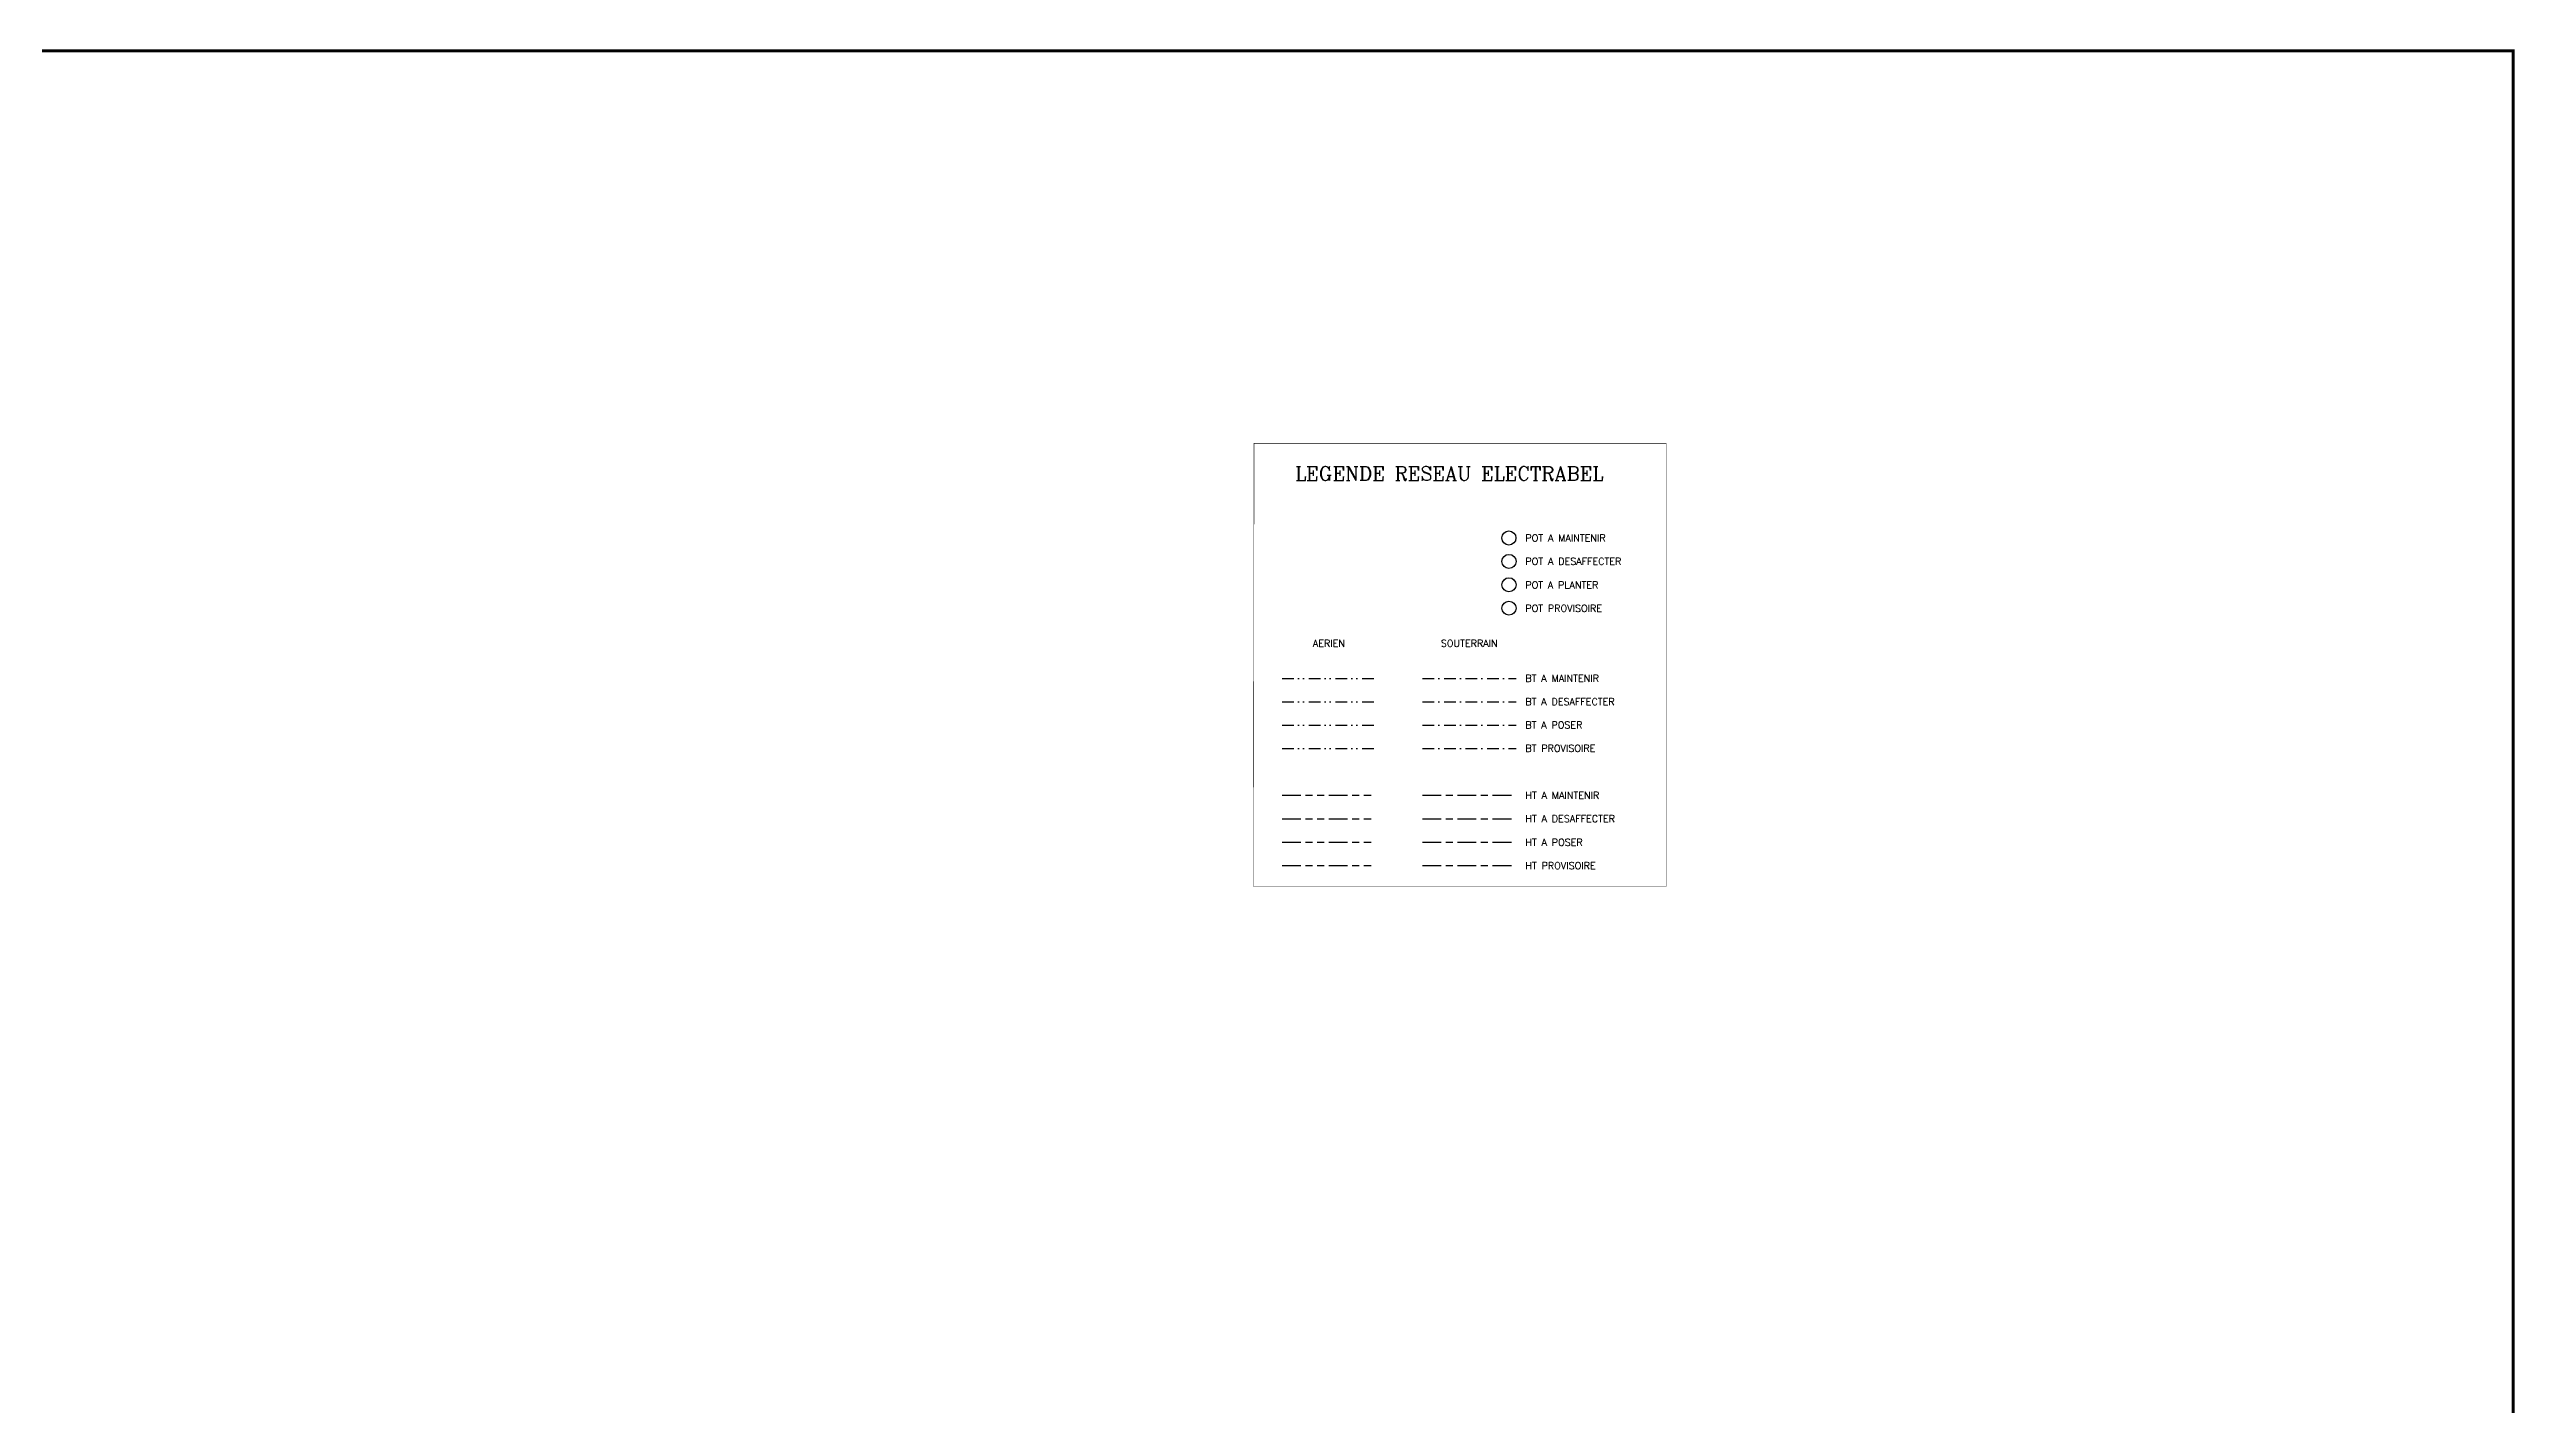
# Model space of a CAD drawing. Header units: millimetres. Extents: x 127045 to 128191, y 151549 to 152340.
# Drawn here: x 127664 to 128191, y 152050 to 152340 of the extents above; entities that cross this region are included whole.
import ezdxf
from ezdxf.enums import TextEntityAlignment as Align

# ---------------------------------------------------------------- set-up
doc = ezdxf.new("R2010")
doc.units = ezdxf.units.MM
doc.header["$MEASUREMENT"] = 0
for name, pattern in [('BTA', [5.7, 2.5, -1, 0.1, -1, 0.1, -1]), ('BTS', [4.6, 2.5, -1, 0.1, -1]), ('HTA', [10, 4, -1, 1.5, -1, 1.5, -1]), ('HTS', [7.5, 4, -1, 1.5, -1])]:
    doc.linetypes.add(name, pattern=pattern)
doc.layers.add('CARTOUCHE', color=7, linetype='CONTINUOUS')
doc.layers.add('LEGENDE', color=7, linetype='CONTINUOUS')
doc.styles.add('ROMANC', font='romanc', dxfattribs={"height": 1.5})
doc.styles.add('ROMANS', font='romans')

# ---------------------------------------------------------------- blocks, each defined once
blk = doc.blocks.new('CARTOUA0')
at = {"layer": 'CARTOUCHE', "const_width": 0.68}
blk.add_lwpolyline([(0, 790), (1145, 790), (1145, 280)], dxfattribs=at)
at = {"layer": 'CARTOUCHE', "style": 'ROMANS'}
for tag, p in [('*1', (1046.5, 81)), ('*2', (1046, 74.5)), ('*3', (1046.5, 68)), ('*4', (1046.5, 61.5))]:
    blk.add_attdef(tag, text='', height=3.41, dxfattribs=at).set_placement(p, align=Align.CENTER)
for tag, p in [('NO', (1106.04, 36.62)), ('ECH', (1105.49, 30.73)), ('DAT', (1105.49, 24.88)), ('SER', (1105.49, 19.02)), ('BUR', (1105.49, 13.17)), ('APP', (1106.04, 7.22)), ('DES', (1105.49, 1.46))]:
    blk.add_attdef(tag, p, '', height=2.93, dxfattribs=at)
blk = doc.blocks.new('LEGTGV')
at = {"layer": 'LEGENDE', "color": 3, "linetype": 'BTA'}
blk.add_line((6.12, 44.5), (26.12, 44.5), dxfattribs=at)
at = {"layer": 'LEGENDE', "color": 3, "linetype": 'BTS'}
blk.add_line((36.12, 44.5), (56.12, 44.5), dxfattribs=at)
at = {"layer": 'LEGENDE', "color": 5, "linetype": 'BTA'}
blk.add_line((6.12, 39.5), (26.12, 39.5), dxfattribs=at)
at = {"layer": 'LEGENDE', "color": 5, "linetype": 'BTS'}
blk.add_line((36.12, 39.5), (56.12, 39.5), dxfattribs=at)
at = {"layer": 'LEGENDE', "color": 1, "linetype": 'BTA'}
blk.add_line((6.12, 34.5), (26.12, 34.5), dxfattribs=at)
at = {"layer": 'LEGENDE', "color": 1, "linetype": 'BTS'}
blk.add_line((36.12, 34.5), (56.12, 34.5), dxfattribs=at)
at = {"layer": 'LEGENDE', "color": 4, "linetype": 'BTA'}
blk.add_line((6.12, 29.5), (26.12, 29.5), dxfattribs=at)
at = {"layer": 'LEGENDE', "color": 4, "linetype": 'BTS'}
blk.add_line((36.12, 29.5), (56.12, 29.5), dxfattribs=at)
at = {"layer": 'LEGENDE', "color": 3, "linetype": 'HTA'}
blk.add_line((6.12, 19.5), (26.12, 19.5), dxfattribs=at)
at = {"layer": 'LEGENDE', "color": 3, "linetype": 'HTS'}
blk.add_line((36.12, 19.5), (56.12, 19.5), dxfattribs=at)
at = {"layer": 'LEGENDE', "color": 5, "linetype": 'HTA'}
blk.add_line((6.12, 14.5), (26.12, 14.5), dxfattribs=at)
at = {"layer": 'LEGENDE', "color": 5, "linetype": 'HTS'}
blk.add_line((36.12, 14.5), (56.12, 14.5), dxfattribs=at)
at = {"layer": 'LEGENDE', "color": 1, "linetype": 'HTA'}
blk.add_line((6.12, 9.5), (26.12, 9.5), dxfattribs=at)
at = {"layer": 'LEGENDE', "color": 1, "linetype": 'HTS'}
blk.add_line((36.12, 9.5), (56.12, 9.5), dxfattribs=at)
at = {"layer": 'LEGENDE', "color": 4, "linetype": 'HTA'}
blk.add_line((6.12, 4.5), (26.12, 4.5), dxfattribs=at)
at = {"layer": 'LEGENDE', "color": 4, "linetype": 'HTS'}
blk.add_line((36.12, 4.5), (56.12, 4.5), dxfattribs=at)
at = {"layer": 'LEGENDE', "const_width": 0.1}
blk.add_lwpolyline([(0.12, 94.73), (88.19, 94.73), (88.19, 0), (0, 0)], close=True, dxfattribs=at)
at = {"layer": 'LEGENDE', "color": 3}
blk.add_circle((54.59, 74.5), 1.5, dxfattribs=at)
at = {"layer": 'LEGENDE', "color": 5}
blk.add_circle((54.61, 69.5), 1.5, dxfattribs=at)
at = {"layer": 'LEGENDE', "color": 1}
blk.add_circle((54.61, 64.5), 1.5, dxfattribs=at)
at = {"layer": 'LEGENDE', "color": 4}
blk.add_circle((54.61, 59.5), 1.5, dxfattribs=at)
at = {"layer": 'LEGENDE', "style": 'ROMANC'}
blk.add_text('LEGENDE RESEAU ELECTRABEL', height=3, dxfattribs=at).set_placement((8.92, 86.77))
for s, p in [('POT A MAINTENIR', (58.12, 74.5)), ('POT A DESAFFECTER', (58.12, 69.5)), ('POT A PLANTER', (58.1, 64.46)), ('POT PROVISOIRE', (58.1, 59.45)), ('BT A MAINTENIR', (58.1, 44.53)), ('BT A DESAFFECTER', (58.1, 39.52)), ('BT A POSER', (58.1, 34.52)), ('BT PROVISOIRE', (58.1, 29.51)), ('HT A MAINTENIR', (58.1, 19.5)), ('HT A DESAFFECTER', (58.1, 14.49)), ('HT A POSER', (58.1, 9.48)), ('HT PROVISOIRE', (58.1, 4.48))]:
    blk.add_text(s, height=1.5, dxfattribs=at).set_placement(p, align=Align.MIDDLE_LEFT)
for s, p in [('AERIEN', (16.12, 52)), ('SOUTERRAIN', (46.12, 52))]:
    blk.add_text(s, height=1.5, dxfattribs=at).set_placement(p, align=Align.MIDDLE_CENTER)

msp = doc.modelspace()

# ---------------------------------------------------------------- block references
at = {"layer": 'CARTOUCHE', "color": 7}
msp.add_blockref('CARTOUA0', (127045.538, 151549.704), dxfattribs=at)
at = {"layer": 'LEGENDE'}
msp.add_blockref('LEGTGV', (127921.329, 152161.088), dxfattribs=at)

doc.saveas('drawing.dxf')
